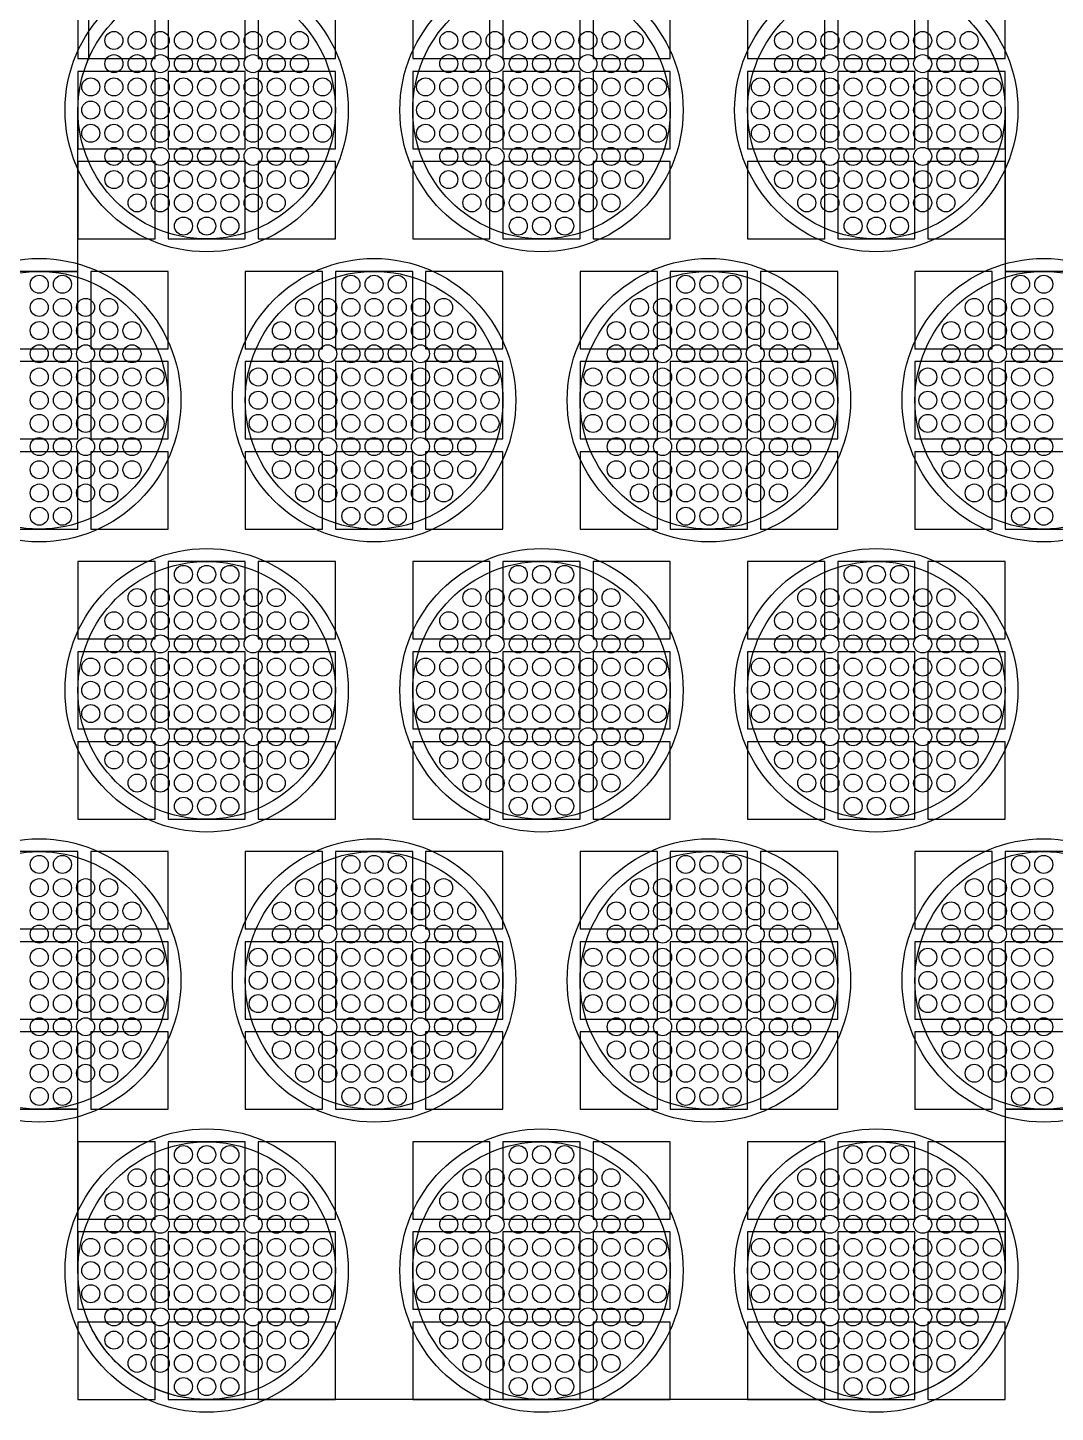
# Model space of a CAD drawing. Extents: x -49 to 54, y -38 to 38.
# Drawn here: x 17.05 to 21.04, y -29.51 to -24.13 of the extents above; entities that cross this region are included whole.
import ezdxf

# ---------------------------------------------------------------- set-up
doc = ezdxf.new("R2010")
doc.units = 0
for name, color, linetype in [('BACK_LAYER', 5, 'CONTINUOUS'), ('COND_LAYER_LOWER_ELECTRODE', 6, 'CONTINUOUS'), ('CONDUCTIVE_LAYER_BACK_LAYER', 2, 'CONTINUOUS'), ('EMITTER', 3, 'CONTINUOUS'), ('LOWER_ELECTRODE', 1, 'CONTINUOUS')]:
    doc.layers.add(name, color=color, linetype=linetype)

msp = doc.modelspace()

# ---------------------------------------------------------------- linework, layer by layer
at = {"layer": 'BACK_LAYER'}
for points in [[(17.2465, -24.2541), (17.5465, -24.2541), (17.5465, -23.9541), (17.2465, -23.9541)], [(17.5965, -24.2541), (17.8965, -24.2541), (17.8965, -23.9541), (17.5965, -23.9541)], [(17.9465, -24.2541), (18.2465, -24.2541), (18.2465, -23.9541), (17.9465, -23.9541)], [(18.5465, -24.2541), (18.8465, -24.2541), (18.8465, -23.9541), (18.5465, -23.9541)], [(18.8965, -24.2541), (19.1965, -24.2541), (19.1965, -23.9541), (18.8965, -23.9541)], [(19.2465, -24.2541), (19.5465, -24.2541), (19.5465, -23.9541), (19.2465, -23.9541)], [(19.8465, -24.2541), (20.1465, -24.2541), (20.1465, -23.9541), (19.8465, -23.9541)], [(20.1965, -24.2541), (20.4965, -24.2541), (20.4965, -23.9541), (20.1965, -23.9541)], [(20.5465, -24.2541), (20.8465, -24.2541), (20.8465, -23.9541), (20.5465, -23.9541)], [(17.2465, -24.6041), (17.5465, -24.6041), (17.5465, -24.3041), (17.2465, -24.3041)], [(17.5965, -24.6041), (17.8965, -24.6041), (17.8965, -24.3041), (17.5965, -24.3041)], [(17.9465, -24.6041), (18.2465, -24.6041), (18.2465, -24.3041), (17.9465, -24.3041)], [(18.5465, -24.6041), (18.8465, -24.6041), (18.8465, -24.3041), (18.5465, -24.3041)], [(18.8965, -24.6041), (19.1965, -24.6041), (19.1965, -24.3041), (18.8965, -24.3041)], [(19.2465, -24.6041), (19.5465, -24.6041), (19.5465, -24.3041), (19.2465, -24.3041)], [(19.8465, -24.6041), (20.1465, -24.6041), (20.1465, -24.3041), (19.8465, -24.3041)], [(20.1965, -24.6041), (20.4965, -24.6041), (20.4965, -24.3041), (20.1965, -24.3041)], [(20.5465, -24.6041), (20.8465, -24.6041), (20.8465, -24.3041), (20.5465, -24.3041)], [(17.2465, -24.9541), (17.5465, -24.9541), (17.5465, -24.6541), (17.2465, -24.6541)], [(17.5965, -24.9541), (17.8965, -24.9541), (17.8965, -24.6541), (17.5965, -24.6541)], [(17.9465, -24.9541), (18.2465, -24.9541), (18.2465, -24.6541), (17.9465, -24.6541)], [(18.5465, -24.9541), (18.8465, -24.9541), (18.8465, -24.6541), (18.5465, -24.6541)], [(18.8965, -24.9541), (19.1965, -24.9541), (19.1965, -24.6541), (18.8965, -24.6541)], [(19.2465, -24.9541), (19.5465, -24.9541), (19.5465, -24.6541), (19.2465, -24.6541)], [(19.8465, -24.9541), (20.1465, -24.9541), (20.1465, -24.6541), (19.8465, -24.6541)], [(20.1965, -24.9541), (20.4965, -24.9541), (20.4965, -24.6541), (20.1965, -24.6541)], [(20.5465, -24.9541), (20.8465, -24.9541), (20.8465, -24.6541), (20.5465, -24.6541)], [(16.9465, -25.38), (17.2465, -25.38), (17.2465, -25.08), (16.9465, -25.08)], [(17.2965, -25.38), (17.5965, -25.38), (17.5965, -25.08), (17.2965, -25.08)], [(17.8965, -25.38), (18.1965, -25.38), (18.1965, -25.08), (17.8965, -25.08)], [(18.2465, -25.38), (18.5465, -25.38), (18.5465, -25.08), (18.2465, -25.08)], [(18.5965, -25.38), (18.8965, -25.38), (18.8965, -25.08), (18.5965, -25.08)], [(19.1965, -25.38), (19.4965, -25.38), (19.4965, -25.08), (19.1965, -25.08)], [(19.5465, -25.38), (19.8465, -25.38), (19.8465, -25.08), (19.5465, -25.08)], [(19.8965, -25.38), (20.1965, -25.38), (20.1965, -25.08), (19.8965, -25.08)], [(20.4965, -25.38), (20.7965, -25.38), (20.7965, -25.08), (20.4965, -25.08)], [(20.8465, -25.38), (21.1465, -25.38), (21.1465, -25.08), (20.8465, -25.08)], [(16.9465, -25.73), (17.2465, -25.73), (17.2465, -25.43), (16.9465, -25.43)], [(17.2965, -25.73), (17.5965, -25.73), (17.5965, -25.43), (17.2965, -25.43)], [(17.8965, -25.73), (18.1965, -25.73), (18.1965, -25.43), (17.8965, -25.43)], [(18.2465, -25.73), (18.5465, -25.73), (18.5465, -25.43), (18.2465, -25.43)], [(18.5965, -25.73), (18.8965, -25.73), (18.8965, -25.43), (18.5965, -25.43)], [(19.1965, -25.73), (19.4965, -25.73), (19.4965, -25.43), (19.1965, -25.43)], [(19.5465, -25.73), (19.8465, -25.73), (19.8465, -25.43), (19.5465, -25.43)], [(19.8965, -25.73), (20.1965, -25.73), (20.1965, -25.43), (19.8965, -25.43)], [(20.4965, -25.73), (20.7965, -25.73), (20.7965, -25.43), (20.4965, -25.43)], [(20.8465, -25.73), (21.1465, -25.73), (21.1465, -25.43), (20.8465, -25.43)], [(16.9465, -26.08), (17.2465, -26.08), (17.2465, -25.78), (16.9465, -25.78)], [(17.2965, -26.08), (17.5965, -26.08), (17.5965, -25.78), (17.2965, -25.78)], [(17.8965, -26.08), (18.1965, -26.08), (18.1965, -25.78), (17.8965, -25.78)], [(18.2465, -26.08), (18.5465, -26.08), (18.5465, -25.78), (18.2465, -25.78)], [(18.5965, -26.08), (18.8965, -26.08), (18.8965, -25.78), (18.5965, -25.78)], [(19.1965, -26.08), (19.4965, -26.08), (19.4965, -25.78), (19.1965, -25.78)], [(19.5465, -26.08), (19.8465, -26.08), (19.8465, -25.78), (19.5465, -25.78)], [(19.8965, -26.08), (20.1965, -26.08), (20.1965, -25.78), (19.8965, -25.78)], [(20.4965, -26.08), (20.7965, -26.08), (20.7965, -25.78), (20.4965, -25.78)], [(20.8465, -26.08), (21.1465, -26.08), (21.1465, -25.78), (20.8465, -25.78)], [(17.2465, -26.5058), (17.5465, -26.5058), (17.5465, -26.2058), (17.2465, -26.2058)], [(17.5965, -26.5058), (17.8965, -26.5058), (17.8965, -26.2058), (17.5965, -26.2058)], [(17.9465, -26.5058), (18.2465, -26.5058), (18.2465, -26.2058), (17.9465, -26.2058)], [(18.5465, -26.5058), (18.8465, -26.5058), (18.8465, -26.2058), (18.5465, -26.2058)], [(18.8965, -26.5058), (19.1965, -26.5058), (19.1965, -26.2058), (18.8965, -26.2058)], [(19.2465, -26.5058), (19.5465, -26.5058), (19.5465, -26.2058), (19.2465, -26.2058)], [(19.8465, -26.5058), (20.1465, -26.5058), (20.1465, -26.2058), (19.8465, -26.2058)], [(20.1965, -26.5058), (20.4965, -26.5058), (20.4965, -26.2058), (20.1965, -26.2058)], [(20.5465, -26.5058), (20.8465, -26.5058), (20.8465, -26.2058), (20.5465, -26.2058)], [(17.2465, -26.8558), (17.5465, -26.8558), (17.5465, -26.5558), (17.2465, -26.5558)], [(17.5965, -26.8558), (17.8965, -26.8558), (17.8965, -26.5558), (17.5965, -26.5558)], [(17.9465, -26.8558), (18.2465, -26.8558), (18.2465, -26.5558), (17.9465, -26.5558)], [(18.5465, -26.8558), (18.8465, -26.8558), (18.8465, -26.5558), (18.5465, -26.5558)], [(18.8965, -26.8558), (19.1965, -26.8558), (19.1965, -26.5558), (18.8965, -26.5558)], [(19.2465, -26.8558), (19.5465, -26.8558), (19.5465, -26.5558), (19.2465, -26.5558)], [(19.8465, -26.8558), (20.1465, -26.8558), (20.1465, -26.5558), (19.8465, -26.5558)], [(20.1965, -26.8558), (20.4965, -26.8558), (20.4965, -26.5558), (20.1965, -26.5558)], [(20.5465, -26.8558), (20.8465, -26.8558), (20.8465, -26.5558), (20.5465, -26.5558)], [(17.2465, -27.2058), (17.5465, -27.2058), (17.5465, -26.9058), (17.2465, -26.9058)], [(17.5965, -27.2058), (17.8965, -27.2058), (17.8965, -26.9058), (17.5965, -26.9058)], [(17.9465, -27.2058), (18.2465, -27.2058), (18.2465, -26.9058), (17.9465, -26.9058)], [(18.5465, -27.2058), (18.8465, -27.2058), (18.8465, -26.9058), (18.5465, -26.9058)], [(18.8965, -27.2058), (19.1965, -27.2058), (19.1965, -26.9058), (18.8965, -26.9058)], [(19.2465, -27.2058), (19.5465, -27.2058), (19.5465, -26.9058), (19.2465, -26.9058)], [(19.8465, -27.2058), (20.1465, -27.2058), (20.1465, -26.9058), (19.8465, -26.9058)], [(20.1965, -27.2058), (20.4965, -27.2058), (20.4965, -26.9058), (20.1965, -26.9058)], [(20.5465, -27.2058), (20.8465, -27.2058), (20.8465, -26.9058), (20.5465, -26.9058)], [(16.9465, -27.6316), (17.2465, -27.6316), (17.2465, -27.3316), (16.9465, -27.3316)], [(17.2965, -27.6316), (17.5965, -27.6316), (17.5965, -27.3316), (17.2965, -27.3316)], [(17.8965, -27.6316), (18.1965, -27.6316), (18.1965, -27.3316), (17.8965, -27.3316)], [(18.2465, -27.6316), (18.5465, -27.6316), (18.5465, -27.3316), (18.2465, -27.3316)], [(18.5965, -27.6316), (18.8965, -27.6316), (18.8965, -27.3316), (18.5965, -27.3316)], [(19.1965, -27.6316), (19.4965, -27.6316), (19.4965, -27.3316), (19.1965, -27.3316)], [(19.5465, -27.6316), (19.8465, -27.6316), (19.8465, -27.3316), (19.5465, -27.3316)], [(19.8965, -27.6316), (20.1965, -27.6316), (20.1965, -27.3316), (19.8965, -27.3316)], [(20.4965, -27.6316), (20.7965, -27.6316), (20.7965, -27.3316), (20.4965, -27.3316)], [(20.8465, -27.6316), (21.1465, -27.6316), (21.1465, -27.3316), (20.8465, -27.3316)], [(16.9465, -27.9816), (17.2465, -27.9816), (17.2465, -27.6816), (16.9465, -27.6816)], [(17.2965, -27.9816), (17.5965, -27.9816), (17.5965, -27.6816), (17.2965, -27.6816)], [(17.8965, -27.9816), (18.1965, -27.9816), (18.1965, -27.6816), (17.8965, -27.6816)], [(18.2465, -27.9816), (18.5465, -27.9816), (18.5465, -27.6816), (18.2465, -27.6816)], [(18.5965, -27.9816), (18.8965, -27.9816), (18.8965, -27.6816), (18.5965, -27.6816)], [(19.1965, -27.9816), (19.4965, -27.9816), (19.4965, -27.6816), (19.1965, -27.6816)], [(19.5465, -27.9816), (19.8465, -27.9816), (19.8465, -27.6816), (19.5465, -27.6816)], [(19.8965, -27.9816), (20.1965, -27.9816), (20.1965, -27.6816), (19.8965, -27.6816)], [(20.4965, -27.9816), (20.7965, -27.9816), (20.7965, -27.6816), (20.4965, -27.6816)], [(20.8465, -27.9816), (21.1465, -27.9816), (21.1465, -27.6816), (20.8465, -27.6816)], [(16.9465, -28.3316), (17.2465, -28.3316), (17.2465, -28.0316), (16.9465, -28.0316)], [(17.2965, -28.3316), (17.5965, -28.3316), (17.5965, -28.0316), (17.2965, -28.0316)], [(17.8965, -28.3316), (18.1965, -28.3316), (18.1965, -28.0316), (17.8965, -28.0316)], [(18.2465, -28.3316), (18.5465, -28.3316), (18.5465, -28.0316), (18.2465, -28.0316)], [(18.5965, -28.3316), (18.8965, -28.3316), (18.8965, -28.0316), (18.5965, -28.0316)], [(19.1965, -28.3316), (19.4965, -28.3316), (19.4965, -28.0316), (19.1965, -28.0316)], [(19.5465, -28.3316), (19.8465, -28.3316), (19.8465, -28.0316), (19.5465, -28.0316)], [(19.8965, -28.3316), (20.1965, -28.3316), (20.1965, -28.0316), (19.8965, -28.0316)], [(20.4965, -28.3316), (20.7965, -28.3316), (20.7965, -28.0316), (20.4965, -28.0316)], [(20.8465, -28.3316), (21.1465, -28.3316), (21.1465, -28.0316), (20.8465, -28.0316)], [(17.2465, -28.7575), (17.5465, -28.7575), (17.5465, -28.4575), (17.2465, -28.4575)], [(17.5965, -28.7575), (17.8965, -28.7575), (17.8965, -28.4575), (17.5965, -28.4575)], [(17.9465, -28.7575), (18.2465, -28.7575), (18.2465, -28.4575), (17.9465, -28.4575)], [(18.5465, -28.7575), (18.8465, -28.7575), (18.8465, -28.4575), (18.5465, -28.4575)], [(18.8965, -28.7575), (19.1965, -28.7575), (19.1965, -28.4575), (18.8965, -28.4575)], [(19.2465, -28.7575), (19.5465, -28.7575), (19.5465, -28.4575), (19.2465, -28.4575)], [(19.8465, -28.7575), (20.1465, -28.7575), (20.1465, -28.4575), (19.8465, -28.4575)], [(20.1965, -28.7575), (20.4965, -28.7575), (20.4965, -28.4575), (20.1965, -28.4575)], [(20.5465, -28.7575), (20.8465, -28.7575), (20.8465, -28.4575), (20.5465, -28.4575)], [(17.2465, -29.1075), (17.5465, -29.1075), (17.5465, -28.8075), (17.2465, -28.8075)], [(17.5965, -29.1075), (17.8965, -29.1075), (17.8965, -28.8075), (17.5965, -28.8075)], [(17.9465, -29.1075), (18.2465, -29.1075), (18.2465, -28.8075), (17.9465, -28.8075)], [(18.5465, -29.1075), (18.8465, -29.1075), (18.8465, -28.8075), (18.5465, -28.8075)], [(18.8965, -29.1075), (19.1965, -29.1075), (19.1965, -28.8075), (18.8965, -28.8075)], [(19.2465, -29.1075), (19.5465, -29.1075), (19.5465, -28.8075), (19.2465, -28.8075)], [(19.8465, -29.1075), (20.1465, -29.1075), (20.1465, -28.8075), (19.8465, -28.8075)], [(20.1965, -29.1075), (20.4965, -29.1075), (20.4965, -28.8075), (20.1965, -28.8075)], [(20.5465, -29.1075), (20.8465, -29.1075), (20.8465, -28.8075), (20.5465, -28.8075)], [(17.2465, -29.4575), (17.5465, -29.4575), (17.5465, -29.1575), (17.2465, -29.1575)], [(17.5965, -29.4575), (17.8965, -29.4575), (17.8965, -29.1575), (17.5965, -29.1575)], [(17.9465, -29.4575), (18.2465, -29.4575), (18.2465, -29.1575), (17.9465, -29.1575)], [(18.5465, -29.4575), (18.8465, -29.4575), (18.8465, -29.1575), (18.5465, -29.1575)], [(18.8965, -29.4575), (19.1965, -29.4575), (19.1965, -29.1575), (18.8965, -29.1575)], [(19.2465, -29.4575), (19.5465, -29.4575), (19.5465, -29.1575), (19.2465, -29.1575)], [(19.8465, -29.4575), (20.1465, -29.4575), (20.1465, -29.1575), (19.8465, -29.1575)], [(20.1965, -29.4575), (20.4965, -29.4575), (20.4965, -29.1575), (20.1965, -29.1575)], [(20.5465, -29.4575), (20.8465, -29.4575), (20.8465, -29.1575), (20.5465, -29.1575)]]:
    msp.add_lwpolyline(points, close=True, dxfattribs=at)
at = {"layer": 'COND_LAYER_LOWER_ELECTRODE'}
for centre in [(17.7465, -24.4541), (19.0465, -24.4541), (20.3465, -24.4541), (17.0965, -25.58), (18.3965, -25.58), (19.6965, -25.58), (20.9965, -25.58), (17.7465, -26.7058), (19.0465, -26.7058), (20.3465, -26.7058), (17.0965, -27.8316), (18.3965, -27.8316), (19.6965, -27.8316), (20.9965, -27.8316), (17.7465, -28.9575), (19.0465, -28.9575), (20.3465, -28.9575)]:
    msp.add_circle(centre, 0.55, dxfattribs=at)
at = {"layer": 'CONDUCTIVE_LAYER_BACK_LAYER'}
for points in [[(17.0469, -25.0824), (17.0667, -25.0809), (17.0866, -25.0801), (17.2465, -25.0801), (17.2465, -24.4541), (17.2469, -24.4343), (17.2481, -24.4144), (17.2501, -24.3946), (17.2528, -24.3749), (17.2564, -24.3554), (17.2607, -24.336), (17.2658, -24.3167), (17.2716, -24.2977), (17.2782, -24.279), (17.2855, -24.2605), (17.2896, -24.2514), (17.2896, -23.4738)], [(20.7238, -24.126), (20.7365, -24.1413), (20.7487, -24.157), (20.7602, -24.1733), (20.771, -24.1899), (20.7812, -24.207), (20.7906, -24.2245), (20.7994, -24.2423), (20.8075, -24.2605), (20.8148, -24.279), (20.8214, -24.2977), (20.8273, -24.3167), (20.8323, -24.336), (20.8367, -24.3554), (20.8402, -24.3749), (20.843, -24.3946), (20.8449, -24.4144), (20.8461, -24.4343), (20.8465, -24.4541), (20.8465, -25.0801), (21.0064, -25.0801), (21.0263, -25.0809), (21.0461, -25.0824)], [(21.0461, -28.3292), (21.0263, -28.3307), (21.0064, -28.3315), (20.8465, -28.3315), (20.8465, -28.9575), (20.8461, -28.9773), (20.8449, -28.9972), (20.843, -29.017), (20.8402, -29.0367), (20.8367, -29.0562), (20.8323, -29.0756), (20.8273, -29.0949), (20.8214, -29.1139), (20.8148, -29.1326), (20.8075, -29.1511), (20.7994, -29.1693), (20.7906, -29.1871), (20.7812, -29.2046), (20.771, -29.2217), (20.7602, -29.2383), (20.7487, -29.2546), (20.7365, -29.2703), (20.7238, -29.2856), (20.7104, -29.3003), (20.6965, -29.3145), (20.6821, -29.3281), (20.6671, -29.3412), (20.6515, -29.3536), (20.6356, -29.3654), (20.6191, -29.3766), (20.6022, -29.3871), (20.5849, -29.397), (20.5673, -29.4061), (20.5493, -29.4145), (20.5309, -29.4222), (20.5123, -29.4292), (20.4934, -29.4354), (20.4743, -29.4409), (20.455, -29.4456), (20.4355, -29.4495), (20.4159, -29.4526), (20.3961, -29.455), (20.3763, -29.4566), (20.3564, -29.4574), (17.7366, -29.4574), (17.7167, -29.4566), (17.6969, -29.455), (17.6771, -29.4526), (17.6575, -29.4495), (17.638, -29.4456), (17.6187, -29.4409), (17.5996, -29.4354), (17.5807, -29.4292), (17.5621, -29.4222), (17.5437, -29.4145), (17.5257, -29.4061), (17.5081, -29.397), (17.4908, -29.3871), (17.4739, -29.3766), (17.4575, -29.3654), (17.4415, -29.3536), (17.426, -29.3412), (17.411, -29.3281), (17.3965, -29.3145), (17.3826, -29.3003), (17.3692, -29.2856), (17.3565, -29.2703), (17.3443, -29.2546), (17.3329, -29.2383), (17.322, -29.2217), (17.3118, -29.2046), (17.3024, -29.1871), (17.2936, -29.1693), (17.2855, -29.1511), (17.2782, -29.1326), (17.2716, -29.1139), (17.2658, -29.0949), (17.2607, -29.0756), (17.2564, -29.0562), (17.2528, -29.0367), (17.2501, -29.017), (17.2481, -28.9972), (17.2469, -28.9773), (17.2465, -28.9575), (17.2465, -28.3315), (17.0866, -28.3315), (17.0667, -28.3307), (17.0469, -28.3292)]]:
    msp.add_lwpolyline(points, dxfattribs=at)
at = {"layer": 'EMITTER'}
for centre in [(17.7465, -24.4541), (19.0465, -24.4541), (20.3465, -24.4541), (17.0965, -25.58), (18.3965, -25.58), (19.6965, -25.58), (20.9965, -25.58), (17.7465, -26.7058), (19.0465, -26.7058), (20.3465, -26.7058), (17.0965, -27.8316), (18.3965, -27.8316), (19.6965, -27.8316), (20.9965, -27.8316), (17.7465, -28.9575), (19.0465, -28.9575), (20.3465, -28.9575)]:
    msp.add_circle(centre, 0.5, dxfattribs=at)
at = {"layer": 'LOWER_ELECTRODE'}
for centre in [(17.3865, -24.1841), (17.4765, -24.1841), (17.5665, -24.1841), (17.6565, -24.1841), (17.7465, -24.1841), (17.8365, -24.1841), (17.9265, -24.1841), (18.0165, -24.1841), (18.1065, -24.1841), (18.6865, -24.1841), (18.7765, -24.1841), (18.8665, -24.1841), (18.9565, -24.1841), (19.0465, -24.1841), (19.1365, -24.1841), (19.2265, -24.1841), (19.3165, -24.1841), (19.4065, -24.1841), (19.9865, -24.1841), (20.0765, -24.1841), (20.1665, -24.1841), (20.2565, -24.1841), (20.3465, -24.1841), (20.4365, -24.1841), (20.5265, -24.1841), (20.6165, -24.1841), (20.7065, -24.1841), (17.3865, -24.2741), (17.4765, -24.2741), (17.5665, -24.2741), (17.6565, -24.2741), (17.7465, -24.2741), (17.8365, -24.2741), (17.9265, -24.2741), (18.0165, -24.2741), (18.1065, -24.2741), (18.6865, -24.2741), (18.7765, -24.2741), (18.8665, -24.2741), (18.9565, -24.2741), (19.0465, -24.2741), (19.1365, -24.2741), (19.2265, -24.2741), (19.3165, -24.2741), (19.4065, -24.2741), (19.9865, -24.2741), (20.0765, -24.2741), (20.1665, -24.2741), (20.2565, -24.2741), (20.3465, -24.2741), (20.4365, -24.2741), (20.5265, -24.2741), (20.6165, -24.2741), (20.7065, -24.2741), (17.2965, -24.3641), (17.3865, -24.3641), (17.4765, -24.3641), (17.5665, -24.3641), (17.6565, -24.3641), (17.7465, -24.3641), (17.8365, -24.3641), (17.9265, -24.3641), (18.0165, -24.3641), (18.1065, -24.3641), (18.1965, -24.3641), (18.5965, -24.3641), (18.6865, -24.3641), (18.7765, -24.3641), (18.8665, -24.3641), (18.9565, -24.3641), (19.0465, -24.3641), (19.1365, -24.3641), (19.2265, -24.3641), (19.3165, -24.3641), (19.4065, -24.3641), (19.4965, -24.3641), (19.8965, -24.3641), (19.9865, -24.3641), (20.0765, -24.3641), (20.1665, -24.3641), (20.2565, -24.3641), (20.3465, -24.3641), (20.4365, -24.3641), (20.5265, -24.3641), (20.6165, -24.3641), (20.7065, -24.3641), (20.7965, -24.3641), (17.2965, -24.4541), (17.3865, -24.4541), (17.4765, -24.4541), (17.5665, -24.4541), (17.6565, -24.4541), (17.7465, -24.4541), (17.8365, -24.4541), (17.9265, -24.4541), (18.0165, -24.4541), (18.1065, -24.4541), (18.1965, -24.4541), (18.5965, -24.4541), (18.6865, -24.4541), (18.7765, -24.4541), (18.8665, -24.4541), (18.9565, -24.4541), (19.0465, -24.4541), (19.1365, -24.4541), (19.2265, -24.4541), (19.3165, -24.4541), (19.4065, -24.4541), (19.4965, -24.4541), (19.8965, -24.4541), (19.9865, -24.4541), (20.0765, -24.4541), (20.1665, -24.4541), (20.2565, -24.4541), (20.3465, -24.4541), (20.4365, -24.4541), (20.5265, -24.4541), (20.6165, -24.4541), (20.7065, -24.4541), (20.7965, -24.4541), (17.2965, -24.5441), (17.3865, -24.5441), (17.4765, -24.5441), (17.5665, -24.5441), (17.6565, -24.5441), (17.7465, -24.5441), (17.8365, -24.5441), (17.9265, -24.5441), (18.0165, -24.5441), (18.1065, -24.5441), (18.1965, -24.5441), (18.5965, -24.5441), (18.6865, -24.5441), (18.7765, -24.5441), (18.8665, -24.5441), (18.9565, -24.5441), (19.0465, -24.5441), (19.1365, -24.5441), (19.2265, -24.5441), (19.3165, -24.5441), (19.4065, -24.5441), (19.4965, -24.5441), (19.8965, -24.5441), (19.9865, -24.5441), (20.0765, -24.5441), (20.1665, -24.5441), (20.2565, -24.5441), (20.3465, -24.5441), (20.4365, -24.5441), (20.5265, -24.5441), (20.6165, -24.5441), (20.7065, -24.5441), (20.7965, -24.5441), (17.3865, -24.6341), (17.4765, -24.6341), (17.5665, -24.6341), (17.6565, -24.6341), (17.7465, -24.6341), (17.8365, -24.6341), (17.9265, -24.6341), (18.0165, -24.6341), (18.1065, -24.6341), (18.6865, -24.6341), (18.7765, -24.6341), (18.8665, -24.6341), (18.9565, -24.6341), (19.0465, -24.6341), (19.1365, -24.6341), (19.2265, -24.6341), (19.3165, -24.6341), (19.4065, -24.6341), (19.9865, -24.6341), (20.0765, -24.6341), (20.1665, -24.6341), (20.2565, -24.6341), (20.3465, -24.6341), (20.4365, -24.6341), (20.5265, -24.6341), (20.6165, -24.6341), (20.7065, -24.6341), (17.3865, -24.7241), (17.4765, -24.7241), (17.5665, -24.7241), (17.6565, -24.7241), (17.7465, -24.7241), (17.8365, -24.7241), (17.9265, -24.7241), (18.0165, -24.7241), (18.1065, -24.7241), (18.6865, -24.7241), (18.7765, -24.7241), (18.8665, -24.7241), (18.9565, -24.7241), (19.0465, -24.7241), (19.1365, -24.7241), (19.2265, -24.7241), (19.3165, -24.7241), (19.4065, -24.7241), (19.9865, -24.7241), (20.0765, -24.7241), (20.1665, -24.7241), (20.2565, -24.7241), (20.3465, -24.7241), (20.4365, -24.7241), (20.5265, -24.7241), (20.6165, -24.7241), (20.7065, -24.7241), (17.4765, -24.8141), (17.5665, -24.8141), (17.6565, -24.8141), (17.7465, -24.8141), (17.8365, -24.8141), (17.9265, -24.8141), (18.0165, -24.8141), (18.7765, -24.8141), (18.8665, -24.8141), (18.9565, -24.8141), (19.0465, -24.8141), (19.1365, -24.8141), (19.2265, -24.8141), (19.3165, -24.8141), (20.0765, -24.8141), (20.1665, -24.8141), (20.2565, -24.8141), (20.3465, -24.8141), (20.4365, -24.8141), (20.5265, -24.8141), (20.6165, -24.8141), (17.6565, -24.9041), (17.7465, -24.9041), (17.8365, -24.9041), (18.9565, -24.9041), (19.0465, -24.9041), (19.1365, -24.9041), (20.2565, -24.9041), (20.3465, -24.9041), (20.4365, -24.9041), (17.0965, -25.13), (17.1865, -25.13), (18.3065, -25.13), (18.3965, -25.13), (18.4865, -25.13), (19.6065, -25.13), (19.6965, -25.13), (19.7865, -25.13), (20.9065, -25.13), (20.9965, -25.13), (17.0965, -25.22), (17.1865, -25.22), (17.2765, -25.22), (17.3665, -25.22), (18.1265, -25.22), (18.2165, -25.22), (18.3065, -25.22), (18.3965, -25.22), (18.4865, -25.22), (18.5765, -25.22), (18.6665, -25.22), (19.4265, -25.22), (19.5165, -25.22), (19.6065, -25.22), (19.6965, -25.22), (19.7865, -25.22), (19.8765, -25.22), (19.9665, -25.22), (20.7265, -25.22), (20.8165, -25.22), (20.9065, -25.22), (20.9965, -25.22), (17.0965, -25.31), (17.1865, -25.31), (17.2765, -25.31), (17.3665, -25.31), (17.4565, -25.31), (18.0365, -25.31), (18.1265, -25.31), (18.2165, -25.31), (18.3065, -25.31), (18.3965, -25.31), (18.4865, -25.31), (18.5765, -25.31), (18.6665, -25.31), (18.7565, -25.31), (19.3365, -25.31), (19.4265, -25.31), (19.5165, -25.31), (19.6065, -25.31), (19.6965, -25.31), (19.7865, -25.31), (19.8765, -25.31), (19.9665, -25.31), (20.0565, -25.31), (20.6365, -25.31), (20.7265, -25.31), (20.8165, -25.31), (20.9065, -25.31), (20.9965, -25.31), (17.0965, -25.4), (17.1865, -25.4), (17.2765, -25.4), (17.3665, -25.4), (17.4565, -25.4), (18.0365, -25.4), (18.1265, -25.4), (18.2165, -25.4), (18.3065, -25.4), (18.3965, -25.4), (18.4865, -25.4), (18.5765, -25.4), (18.6665, -25.4), (18.7565, -25.4), (19.3365, -25.4), (19.4265, -25.4), (19.5165, -25.4), (19.6065, -25.4), (19.6965, -25.4), (19.7865, -25.4), (19.8765, -25.4), (19.9665, -25.4), (20.0565, -25.4), (20.6365, -25.4), (20.7265, -25.4), (20.8165, -25.4), (20.9065, -25.4), (20.9965, -25.4), (17.0965, -25.49), (17.1865, -25.49), (17.2765, -25.49), (17.3665, -25.49), (17.4565, -25.49), (17.5465, -25.49), (17.9465, -25.49), (18.0365, -25.49), (18.1265, -25.49), (18.2165, -25.49), (18.3065, -25.49), (18.3965, -25.49), (18.4865, -25.49), (18.5765, -25.49), (18.6665, -25.49), (18.7565, -25.49), (18.8465, -25.49), (19.2465, -25.49), (19.3365, -25.49), (19.4265, -25.49), (19.5165, -25.49), (19.6065, -25.49), (19.6965, -25.49), (19.7865, -25.49), (19.8765, -25.49), (19.9665, -25.49), (20.0565, -25.49), (20.1465, -25.49), (20.5465, -25.49), (20.6365, -25.49), (20.7265, -25.49), (20.8165, -25.49), (20.9065, -25.49), (20.9965, -25.49), (17.0965, -25.58), (17.1865, -25.58), (17.2765, -25.58), (17.3665, -25.58), (17.4565, -25.58), (17.5465, -25.58), (17.9465, -25.58), (18.0365, -25.58), (18.1265, -25.58), (18.2165, -25.58), (18.3065, -25.58), (18.3965, -25.58), (18.4865, -25.58), (18.5765, -25.58), (18.6665, -25.58), (18.7565, -25.58), (18.8465, -25.58), (19.2465, -25.58), (19.3365, -25.58), (19.4265, -25.58), (19.5165, -25.58), (19.6065, -25.58), (19.6965, -25.58), (19.7865, -25.58), (19.8765, -25.58), (19.9665, -25.58), (20.0565, -25.58), (20.1465, -25.58), (20.5465, -25.58), (20.6365, -25.58), (20.7265, -25.58), (20.8165, -25.58), (20.9065, -25.58), (20.9965, -25.58), (17.0965, -25.67), (17.1865, -25.67), (17.2765, -25.67), (17.3665, -25.67), (17.4565, -25.67), (17.5465, -25.67), (17.9465, -25.67), (18.0365, -25.67), (18.1265, -25.67), (18.2165, -25.67), (18.3065, -25.67), (18.3965, -25.67), (18.4865, -25.67), (18.5765, -25.67), (18.6665, -25.67), (18.7565, -25.67), (18.8465, -25.67), (19.2465, -25.67), (19.3365, -25.67), (19.4265, -25.67), (19.5165, -25.67), (19.6065, -25.67), (19.6965, -25.67), (19.7865, -25.67), (19.8765, -25.67), (19.9665, -25.67), (20.0565, -25.67), (20.1465, -25.67), (20.5465, -25.67), (20.6365, -25.67), (20.7265, -25.67), (20.8165, -25.67), (20.9065, -25.67), (20.9965, -25.67), (17.0965, -25.76), (17.1865, -25.76), (17.2765, -25.76), (17.3665, -25.76), (17.4565, -25.76), (18.0365, -25.76), (18.1265, -25.76), (18.2165, -25.76), (18.3065, -25.76), (18.3965, -25.76), (18.4865, -25.76), (18.5765, -25.76), (18.6665, -25.76), (18.7565, -25.76), (19.3365, -25.76), (19.4265, -25.76), (19.5165, -25.76), (19.6065, -25.76), (19.6965, -25.76), (19.7865, -25.76), (19.8765, -25.76), (19.9665, -25.76), (20.0565, -25.76), (20.6365, -25.76), (20.7265, -25.76), (20.8165, -25.76), (20.9065, -25.76), (20.9965, -25.76), (17.0965, -25.85), (17.1865, -25.85), (17.2765, -25.85), (17.3665, -25.85), (17.4565, -25.85), (18.0365, -25.85), (18.1265, -25.85), (18.2165, -25.85), (18.3065, -25.85), (18.3965, -25.85), (18.4865, -25.85), (18.5765, -25.85), (18.6665, -25.85), (18.7565, -25.85), (19.3365, -25.85), (19.4265, -25.85), (19.5165, -25.85), (19.6065, -25.85), (19.6965, -25.85), (19.7865, -25.85), (19.8765, -25.85), (19.9665, -25.85), (20.0565, -25.85), (20.6365, -25.85), (20.7265, -25.85), (20.8165, -25.85), (20.9065, -25.85), (20.9965, -25.85), (17.0965, -25.94), (17.1865, -25.94), (17.2765, -25.94), (17.3665, -25.94), (18.1265, -25.94), (18.2165, -25.94), (18.3065, -25.94), (18.3965, -25.94), (18.4865, -25.94), (18.5765, -25.94), (18.6665, -25.94), (19.4265, -25.94), (19.5165, -25.94), (19.6065, -25.94), (19.6965, -25.94), (19.7865, -25.94), (19.8765, -25.94), (19.9665, -25.94), (20.7265, -25.94), (20.8165, -25.94), (20.9065, -25.94), (20.9965, -25.94), (17.0965, -26.03), (17.1865, -26.03), (18.3065, -26.03), (18.3965, -26.03), (18.4865, -26.03), (19.6065, -26.03), (19.6965, -26.03), (19.7865, -26.03), (20.9065, -26.03), (20.9965, -26.03), (17.6565, -26.2558), (17.7465, -26.2558), (17.8365, -26.2558), (18.9565, -26.2558), (19.0465, -26.2558), (19.1365, -26.2558), (20.2565, -26.2558), (20.3465, -26.2558), (20.4365, -26.2558), (17.4765, -26.3458), (17.5665, -26.3458), (17.6565, -26.3458), (17.7465, -26.3458), (17.8365, -26.3458), (17.9265, -26.3458), (18.0165, -26.3458), (18.7765, -26.3458), (18.8665, -26.3458), (18.9565, -26.3458), (19.0465, -26.3458), (19.1365, -26.3458), (19.2265, -26.3458), (19.3165, -26.3458), (20.0765, -26.3458), (20.1665, -26.3458), (20.2565, -26.3458), (20.3465, -26.3458), (20.4365, -26.3458), (20.5265, -26.3458), (20.6165, -26.3458), (17.3865, -26.4358), (17.4765, -26.4358), (17.5665, -26.4358), (17.6565, -26.4358), (17.7465, -26.4358), (17.8365, -26.4358), (17.9265, -26.4358), (18.0165, -26.4358), (18.1065, -26.4358), (18.6865, -26.4358), (18.7765, -26.4358), (18.8665, -26.4358), (18.9565, -26.4358), (19.0465, -26.4358), (19.1365, -26.4358), (19.2265, -26.4358), (19.3165, -26.4358), (19.4065, -26.4358), (19.9865, -26.4358), (20.0765, -26.4358), (20.1665, -26.4358), (20.2565, -26.4358), (20.3465, -26.4358), (20.4365, -26.4358), (20.5265, -26.4358), (20.6165, -26.4358), (20.7065, -26.4358), (17.3865, -26.5258), (17.4765, -26.5258), (17.5665, -26.5258), (17.6565, -26.5258), (17.7465, -26.5258), (17.8365, -26.5258), (17.9265, -26.5258), (18.0165, -26.5258), (18.1065, -26.5258), (18.6865, -26.5258), (18.7765, -26.5258), (18.8665, -26.5258), (18.9565, -26.5258), (19.0465, -26.5258), (19.1365, -26.5258), (19.2265, -26.5258), (19.3165, -26.5258), (19.4065, -26.5258), (19.9865, -26.5258), (20.0765, -26.5258), (20.1665, -26.5258), (20.2565, -26.5258), (20.3465, -26.5258), (20.4365, -26.5258), (20.5265, -26.5258), (20.6165, -26.5258), (20.7065, -26.5258), (17.2965, -26.6158), (17.3865, -26.6158), (17.4765, -26.6158), (17.5665, -26.6158), (17.6565, -26.6158), (17.7465, -26.6158), (17.8365, -26.6158), (17.9265, -26.6158), (18.0165, -26.6158), (18.1065, -26.6158), (18.1965, -26.6158), (18.5965, -26.6158), (18.6865, -26.6158), (18.7765, -26.6158), (18.8665, -26.6158), (18.9565, -26.6158), (19.0465, -26.6158), (19.1365, -26.6158), (19.2265, -26.6158), (19.3165, -26.6158), (19.4065, -26.6158), (19.4965, -26.6158), (19.8965, -26.6158), (19.9865, -26.6158), (20.0765, -26.6158), (20.1665, -26.6158), (20.2565, -26.6158), (20.3465, -26.6158), (20.4365, -26.6158), (20.5265, -26.6158), (20.6165, -26.6158), (20.7065, -26.6158), (20.7965, -26.6158), (17.2965, -26.7058), (17.3865, -26.7058), (17.4765, -26.7058), (17.5665, -26.7058), (17.6565, -26.7058), (17.7465, -26.7058), (17.8365, -26.7058), (17.9265, -26.7058), (18.0165, -26.7058), (18.1065, -26.7058), (18.1965, -26.7058), (18.5965, -26.7058), (18.6865, -26.7058), (18.7765, -26.7058), (18.8665, -26.7058), (18.9565, -26.7058), (19.0465, -26.7058), (19.1365, -26.7058), (19.2265, -26.7058), (19.3165, -26.7058), (19.4065, -26.7058), (19.4965, -26.7058), (19.8965, -26.7058), (19.9865, -26.7058), (20.0765, -26.7058), (20.1665, -26.7058), (20.2565, -26.7058), (20.3465, -26.7058), (20.4365, -26.7058), (20.5265, -26.7058), (20.6165, -26.7058), (20.7065, -26.7058), (20.7965, -26.7058), (17.2965, -26.7958), (17.3865, -26.7958), (17.4765, -26.7958), (17.5665, -26.7958), (17.6565, -26.7958), (17.7465, -26.7958), (17.8365, -26.7958), (17.9265, -26.7958), (18.0165, -26.7958), (18.1065, -26.7958), (18.1965, -26.7958), (18.5965, -26.7958), (18.6865, -26.7958), (18.7765, -26.7958), (18.8665, -26.7958), (18.9565, -26.7958), (19.0465, -26.7958), (19.1365, -26.7958), (19.2265, -26.7958), (19.3165, -26.7958), (19.4065, -26.7958), (19.4965, -26.7958), (19.8965, -26.7958), (19.9865, -26.7958), (20.0765, -26.7958), (20.1665, -26.7958), (20.2565, -26.7958), (20.3465, -26.7958), (20.4365, -26.7958), (20.5265, -26.7958), (20.6165, -26.7958), (20.7065, -26.7958), (20.7965, -26.7958), (17.3865, -26.8858), (17.4765, -26.8858), (17.5665, -26.8858), (17.6565, -26.8858), (17.7465, -26.8858), (17.8365, -26.8858), (17.9265, -26.8858), (18.0165, -26.8858), (18.1065, -26.8858), (18.6865, -26.8858), (18.7765, -26.8858), (18.8665, -26.8858), (18.9565, -26.8858), (19.0465, -26.8858), (19.1365, -26.8858), (19.2265, -26.8858), (19.3165, -26.8858), (19.4065, -26.8858), (19.9865, -26.8858), (20.0765, -26.8858), (20.1665, -26.8858), (20.2565, -26.8858), (20.3465, -26.8858), (20.4365, -26.8858), (20.5265, -26.8858), (20.6165, -26.8858), (20.7065, -26.8858), (17.3865, -26.9758), (17.4765, -26.9758), (17.5665, -26.9758), (17.6565, -26.9758), (17.7465, -26.9758), (17.8365, -26.9758), (17.9265, -26.9758), (18.0165, -26.9758), (18.1065, -26.9758), (18.6865, -26.9758), (18.7765, -26.9758), (18.8665, -26.9758), (18.9565, -26.9758), (19.0465, -26.9758), (19.1365, -26.9758), (19.2265, -26.9758), (19.3165, -26.9758), (19.4065, -26.9758), (19.9865, -26.9758), (20.0765, -26.9758), (20.1665, -26.9758), (20.2565, -26.9758), (20.3465, -26.9758), (20.4365, -26.9758), (20.5265, -26.9758), (20.6165, -26.9758), (20.7065, -26.9758), (17.4765, -27.0658), (17.5665, -27.0658), (17.6565, -27.0658), (17.7465, -27.0658), (17.8365, -27.0658), (17.9265, -27.0658), (18.0165, -27.0658), (18.7765, -27.0658), (18.8665, -27.0658), (18.9565, -27.0658), (19.0465, -27.0658), (19.1365, -27.0658), (19.2265, -27.0658), (19.3165, -27.0658), (20.0765, -27.0658), (20.1665, -27.0658), (20.2565, -27.0658), (20.3465, -27.0658), (20.4365, -27.0658), (20.5265, -27.0658), (20.6165, -27.0658), (17.6565, -27.1558), (17.7465, -27.1558), (17.8365, -27.1558), (18.9565, -27.1558), (19.0465, -27.1558), (19.1365, -27.1558), (20.2565, -27.1558), (20.3465, -27.1558), (20.4365, -27.1558), (17.0965, -27.3816), (17.1865, -27.3816), (18.3065, -27.3816), (18.3965, -27.3816), (18.4865, -27.3816), (19.6065, -27.3816), (19.6965, -27.3816), (19.7865, -27.3816), (20.9065, -27.3816), (20.9965, -27.3816), (17.0965, -27.4716), (17.1865, -27.4716), (17.2765, -27.4716), (17.3665, -27.4716), (18.1265, -27.4716), (18.2165, -27.4716), (18.3065, -27.4716), (18.3965, -27.4716), (18.4865, -27.4716), (18.5765, -27.4716), (18.6665, -27.4716), (19.4265, -27.4716), (19.5165, -27.4716), (19.6065, -27.4716), (19.6965, -27.4716), (19.7865, -27.4716), (19.8765, -27.4716), (19.9665, -27.4716), (20.7265, -27.4716), (20.8165, -27.4716), (20.9065, -27.4716), (20.9965, -27.4716), (17.0965, -27.5616), (17.1865, -27.5616), (17.2765, -27.5616), (17.3665, -27.5616), (17.4565, -27.5616), (18.0365, -27.5616), (18.1265, -27.5616), (18.2165, -27.5616), (18.3065, -27.5616), (18.3965, -27.5616), (18.4865, -27.5616), (18.5765, -27.5616), (18.6665, -27.5616), (18.7565, -27.5616), (19.3365, -27.5616), (19.4265, -27.5616), (19.5165, -27.5616), (19.6065, -27.5616), (19.6965, -27.5616), (19.7865, -27.5616), (19.8765, -27.5616), (19.9665, -27.5616), (20.0565, -27.5616), (20.6365, -27.5616), (20.7265, -27.5616), (20.8165, -27.5616), (20.9065, -27.5616), (20.9965, -27.5616), (17.0965, -27.6516), (17.1865, -27.6516), (17.2765, -27.6516), (17.3665, -27.6516), (17.4565, -27.6516), (18.0365, -27.6516), (18.1265, -27.6516), (18.2165, -27.6516), (18.3065, -27.6516), (18.3965, -27.6516), (18.4865, -27.6516), (18.5765, -27.6516), (18.6665, -27.6516), (18.7565, -27.6516), (19.3365, -27.6516), (19.4265, -27.6516), (19.5165, -27.6516), (19.6065, -27.6516), (19.6965, -27.6516), (19.7865, -27.6516), (19.8765, -27.6516), (19.9665, -27.6516), (20.0565, -27.6516), (20.6365, -27.6516), (20.7265, -27.6516), (20.8165, -27.6516), (20.9065, -27.6516), (20.9965, -27.6516), (17.0965, -27.7416), (17.1865, -27.7416), (17.2765, -27.7416), (17.3665, -27.7416), (17.4565, -27.7416), (17.5465, -27.7416), (17.9465, -27.7416), (18.0365, -27.7416), (18.1265, -27.7416), (18.2165, -27.7416), (18.3065, -27.7416), (18.3965, -27.7416), (18.4865, -27.7416), (18.5765, -27.7416), (18.6665, -27.7416), (18.7565, -27.7416), (18.8465, -27.7416), (19.2465, -27.7416), (19.3365, -27.7416), (19.4265, -27.7416), (19.5165, -27.7416), (19.6065, -27.7416), (19.6965, -27.7416), (19.7865, -27.7416), (19.8765, -27.7416), (19.9665, -27.7416), (20.0565, -27.7416), (20.1465, -27.7416), (20.5465, -27.7416), (20.6365, -27.7416), (20.7265, -27.7416), (20.8165, -27.7416), (20.9065, -27.7416), (20.9965, -27.7416), (17.0965, -27.8316), (17.1865, -27.8316), (17.2765, -27.8316), (17.3665, -27.8316), (17.4565, -27.8316), (17.5465, -27.8316), (17.9465, -27.8316), (18.0365, -27.8316), (18.1265, -27.8316), (18.2165, -27.8316), (18.3065, -27.8316), (18.3965, -27.8316), (18.4865, -27.8316), (18.5765, -27.8316), (18.6665, -27.8316), (18.7565, -27.8316), (18.8465, -27.8316), (19.2465, -27.8316), (19.3365, -27.8316), (19.4265, -27.8316), (19.5165, -27.8316), (19.6065, -27.8316), (19.6965, -27.8316), (19.7865, -27.8316), (19.8765, -27.8316), (19.9665, -27.8316), (20.0565, -27.8316), (20.1465, -27.8316), (20.5465, -27.8316), (20.6365, -27.8316), (20.7265, -27.8316), (20.8165, -27.8316), (20.9065, -27.8316), (20.9965, -27.8316), (17.0965, -27.9216), (17.1865, -27.9216), (17.2765, -27.9216), (17.3665, -27.9216), (17.4565, -27.9216), (17.5465, -27.9216), (17.9465, -27.9216), (18.0365, -27.9216), (18.1265, -27.9216), (18.2165, -27.9216), (18.3065, -27.9216), (18.3965, -27.9216), (18.4865, -27.9216), (18.5765, -27.9216), (18.6665, -27.9216), (18.7565, -27.9216), (18.8465, -27.9216), (19.2465, -27.9216), (19.3365, -27.9216), (19.4265, -27.9216), (19.5165, -27.9216), (19.6065, -27.9216), (19.6965, -27.9216), (19.7865, -27.9216), (19.8765, -27.9216), (19.9665, -27.9216), (20.0565, -27.9216), (20.1465, -27.9216), (20.5465, -27.9216), (20.6365, -27.9216), (20.7265, -27.9216), (20.8165, -27.9216), (20.9065, -27.9216), (20.9965, -27.9216), (17.0965, -28.0116), (17.1865, -28.0116), (17.2765, -28.0116), (17.3665, -28.0116), (17.4565, -28.0116), (18.0365, -28.0116), (18.1265, -28.0116), (18.2165, -28.0116), (18.3065, -28.0116), (18.3965, -28.0116), (18.4865, -28.0116), (18.5765, -28.0116), (18.6665, -28.0116), (18.7565, -28.0116), (19.3365, -28.0116), (19.4265, -28.0116), (19.5165, -28.0116), (19.6065, -28.0116), (19.6965, -28.0116), (19.7865, -28.0116), (19.8765, -28.0116), (19.9665, -28.0116), (20.0565, -28.0116), (20.6365, -28.0116), (20.7265, -28.0116), (20.8165, -28.0116), (20.9065, -28.0116), (20.9965, -28.0116), (17.0965, -28.1016), (17.1865, -28.1016), (17.2765, -28.1016), (17.3665, -28.1016), (17.4565, -28.1016), (18.0365, -28.1016), (18.1265, -28.1016), (18.2165, -28.1016), (18.3065, -28.1016), (18.3965, -28.1016), (18.4865, -28.1016), (18.5765, -28.1016), (18.6665, -28.1016), (18.7565, -28.1016), (19.3365, -28.1016), (19.4265, -28.1016), (19.5165, -28.1016), (19.6065, -28.1016), (19.6965, -28.1016), (19.7865, -28.1016), (19.8765, -28.1016), (19.9665, -28.1016), (20.0565, -28.1016), (20.6365, -28.1016), (20.7265, -28.1016), (20.8165, -28.1016), (20.9065, -28.1016), (20.9965, -28.1016), (17.0965, -28.1916), (17.1865, -28.1916), (17.2765, -28.1916), (17.3665, -28.1916), (18.1265, -28.1916), (18.2165, -28.1916), (18.3065, -28.1916), (18.3965, -28.1916), (18.4865, -28.1916), (18.5765, -28.1916), (18.6665, -28.1916), (19.4265, -28.1916), (19.5165, -28.1916), (19.6065, -28.1916), (19.6965, -28.1916), (19.7865, -28.1916), (19.8765, -28.1916), (19.9665, -28.1916), (20.7265, -28.1916), (20.8165, -28.1916), (20.9065, -28.1916), (20.9965, -28.1916), (17.0965, -28.2816), (17.1865, -28.2816), (18.3065, -28.2816), (18.3965, -28.2816), (18.4865, -28.2816), (19.6065, -28.2816), (19.6965, -28.2816), (19.7865, -28.2816), (20.9065, -28.2816), (20.9965, -28.2816), (17.6565, -28.5075), (17.7465, -28.5075), (17.8365, -28.5075), (18.9565, -28.5075), (19.0465, -28.5075), (19.1365, -28.5075), (20.2565, -28.5075), (20.3465, -28.5075), (20.4365, -28.5075), (17.4765, -28.5975), (17.5665, -28.5975), (17.6565, -28.5975), (17.7465, -28.5975), (17.8365, -28.5975), (17.9265, -28.5975), (18.0165, -28.5975), (18.7765, -28.5975), (18.8665, -28.5975), (18.9565, -28.5975), (19.0465, -28.5975), (19.1365, -28.5975), (19.2265, -28.5975), (19.3165, -28.5975), (20.0765, -28.5975), (20.1665, -28.5975), (20.2565, -28.5975), (20.3465, -28.5975), (20.4365, -28.5975), (20.5265, -28.5975), (20.6165, -28.5975), (17.3865, -28.6875), (17.4765, -28.6875), (17.5665, -28.6875), (17.6565, -28.6875), (17.7465, -28.6875), (17.8365, -28.6875), (17.9265, -28.6875), (18.0165, -28.6875), (18.1065, -28.6875), (18.6865, -28.6875), (18.7765, -28.6875), (18.8665, -28.6875), (18.9565, -28.6875), (19.0465, -28.6875), (19.1365, -28.6875), (19.2265, -28.6875), (19.3165, -28.6875), (19.4065, -28.6875), (19.9865, -28.6875), (20.0765, -28.6875), (20.1665, -28.6875), (20.2565, -28.6875), (20.3465, -28.6875), (20.4365, -28.6875), (20.5265, -28.6875), (20.6165, -28.6875), (20.7065, -28.6875), (17.3865, -28.7775), (17.4765, -28.7775), (17.5665, -28.7775), (17.6565, -28.7775), (17.7465, -28.7775), (17.8365, -28.7775), (17.9265, -28.7775), (18.0165, -28.7775), (18.1065, -28.7775), (18.6865, -28.7775), (18.7765, -28.7775), (18.8665, -28.7775), (18.9565, -28.7775), (19.0465, -28.7775), (19.1365, -28.7775), (19.2265, -28.7775), (19.3165, -28.7775), (19.4065, -28.7775), (19.9865, -28.7775), (20.0765, -28.7775), (20.1665, -28.7775), (20.2565, -28.7775), (20.3465, -28.7775), (20.4365, -28.7775), (20.5265, -28.7775), (20.6165, -28.7775), (20.7065, -28.7775), (17.2965, -28.8675), (17.3865, -28.8675), (17.4765, -28.8675), (17.5665, -28.8675), (17.6565, -28.8675), (17.7465, -28.8675), (17.8365, -28.8675), (17.9265, -28.8675), (18.0165, -28.8675), (18.1065, -28.8675), (18.1965, -28.8675), (18.5965, -28.8675), (18.6865, -28.8675), (18.7765, -28.8675), (18.8665, -28.8675), (18.9565, -28.8675), (19.0465, -28.8675), (19.1365, -28.8675), (19.2265, -28.8675), (19.3165, -28.8675), (19.4065, -28.8675), (19.4965, -28.8675), (19.8965, -28.8675), (19.9865, -28.8675), (20.0765, -28.8675), (20.1665, -28.8675), (20.2565, -28.8675), (20.3465, -28.8675), (20.4365, -28.8675), (20.5265, -28.8675), (20.6165, -28.8675), (20.7065, -28.8675), (20.7965, -28.8675), (17.2965, -28.9575), (17.3865, -28.9575), (17.4765, -28.9575), (17.5665, -28.9575), (17.6565, -28.9575), (17.7465, -28.9575), (17.8365, -28.9575), (17.9265, -28.9575), (18.0165, -28.9575), (18.1065, -28.9575), (18.1965, -28.9575), (18.5965, -28.9575), (18.6865, -28.9575), (18.7765, -28.9575), (18.8665, -28.9575), (18.9565, -28.9575), (19.0465, -28.9575), (19.1365, -28.9575), (19.2265, -28.9575), (19.3165, -28.9575), (19.4065, -28.9575), (19.4965, -28.9575), (19.8965, -28.9575), (19.9865, -28.9575), (20.0765, -28.9575), (20.1665, -28.9575), (20.2565, -28.9575), (20.3465, -28.9575), (20.4365, -28.9575), (20.5265, -28.9575), (20.6165, -28.9575), (20.7065, -28.9575), (20.7965, -28.9575), (17.2965, -29.0475), (17.3865, -29.0475), (17.4765, -29.0475), (17.5665, -29.0475), (17.6565, -29.0475), (17.7465, -29.0475), (17.8365, -29.0475), (17.9265, -29.0475), (18.0165, -29.0475), (18.1065, -29.0475), (18.1965, -29.0475), (18.5965, -29.0475), (18.6865, -29.0475), (18.7765, -29.0475), (18.8665, -29.0475), (18.9565, -29.0475), (19.0465, -29.0475), (19.1365, -29.0475), (19.2265, -29.0475), (19.3165, -29.0475), (19.4065, -29.0475), (19.4965, -29.0475), (19.8965, -29.0475), (19.9865, -29.0475), (20.0765, -29.0475), (20.1665, -29.0475), (20.2565, -29.0475), (20.3465, -29.0475), (20.4365, -29.0475), (20.5265, -29.0475), (20.6165, -29.0475), (20.7065, -29.0475), (20.7965, -29.0475), (17.3865, -29.1375), (17.4765, -29.1375), (17.5665, -29.1375), (17.6565, -29.1375), (17.7465, -29.1375), (17.8365, -29.1375), (17.9265, -29.1375), (18.0165, -29.1375), (18.1065, -29.1375), (18.6865, -29.1375), (18.7765, -29.1375), (18.8665, -29.1375), (18.9565, -29.1375), (19.0465, -29.1375), (19.1365, -29.1375), (19.2265, -29.1375), (19.3165, -29.1375), (19.4065, -29.1375), (19.9865, -29.1375), (20.0765, -29.1375), (20.1665, -29.1375), (20.2565, -29.1375), (20.3465, -29.1375), (20.4365, -29.1375), (20.5265, -29.1375), (20.6165, -29.1375), (20.7065, -29.1375), (17.3865, -29.2275), (17.4765, -29.2275), (17.5665, -29.2275), (17.6565, -29.2275), (17.7465, -29.2275), (17.8365, -29.2275), (17.9265, -29.2275), (18.0165, -29.2275), (18.1065, -29.2275), (18.6865, -29.2275), (18.7765, -29.2275), (18.8665, -29.2275), (18.9565, -29.2275), (19.0465, -29.2275), (19.1365, -29.2275), (19.2265, -29.2275), (19.3165, -29.2275), (19.4065, -29.2275), (19.9865, -29.2275), (20.0765, -29.2275), (20.1665, -29.2275), (20.2565, -29.2275), (20.3465, -29.2275), (20.4365, -29.2275), (20.5265, -29.2275), (20.6165, -29.2275), (20.7065, -29.2275), (17.4765, -29.3175), (17.5665, -29.3175), (17.6565, -29.3175), (17.7465, -29.3175), (17.8365, -29.3175), (17.9265, -29.3175), (18.0165, -29.3175), (18.7765, -29.3175), (18.8665, -29.3175), (18.9565, -29.3175), (19.0465, -29.3175), (19.1365, -29.3175), (19.2265, -29.3175), (19.3165, -29.3175), (20.0765, -29.3175), (20.1665, -29.3175), (20.2565, -29.3175), (20.3465, -29.3175), (20.4365, -29.3175), (20.5265, -29.3175), (20.6165, -29.3175), (17.6565, -29.4075), (17.7465, -29.4075), (17.8365, -29.4075), (18.9565, -29.4075), (19.0465, -29.4075), (19.1365, -29.4075), (20.2565, -29.4075), (20.3465, -29.4075), (20.4365, -29.4075)]:
    msp.add_circle(centre, 0.035, dxfattribs=at)

doc.saveas('drawing.dxf')
